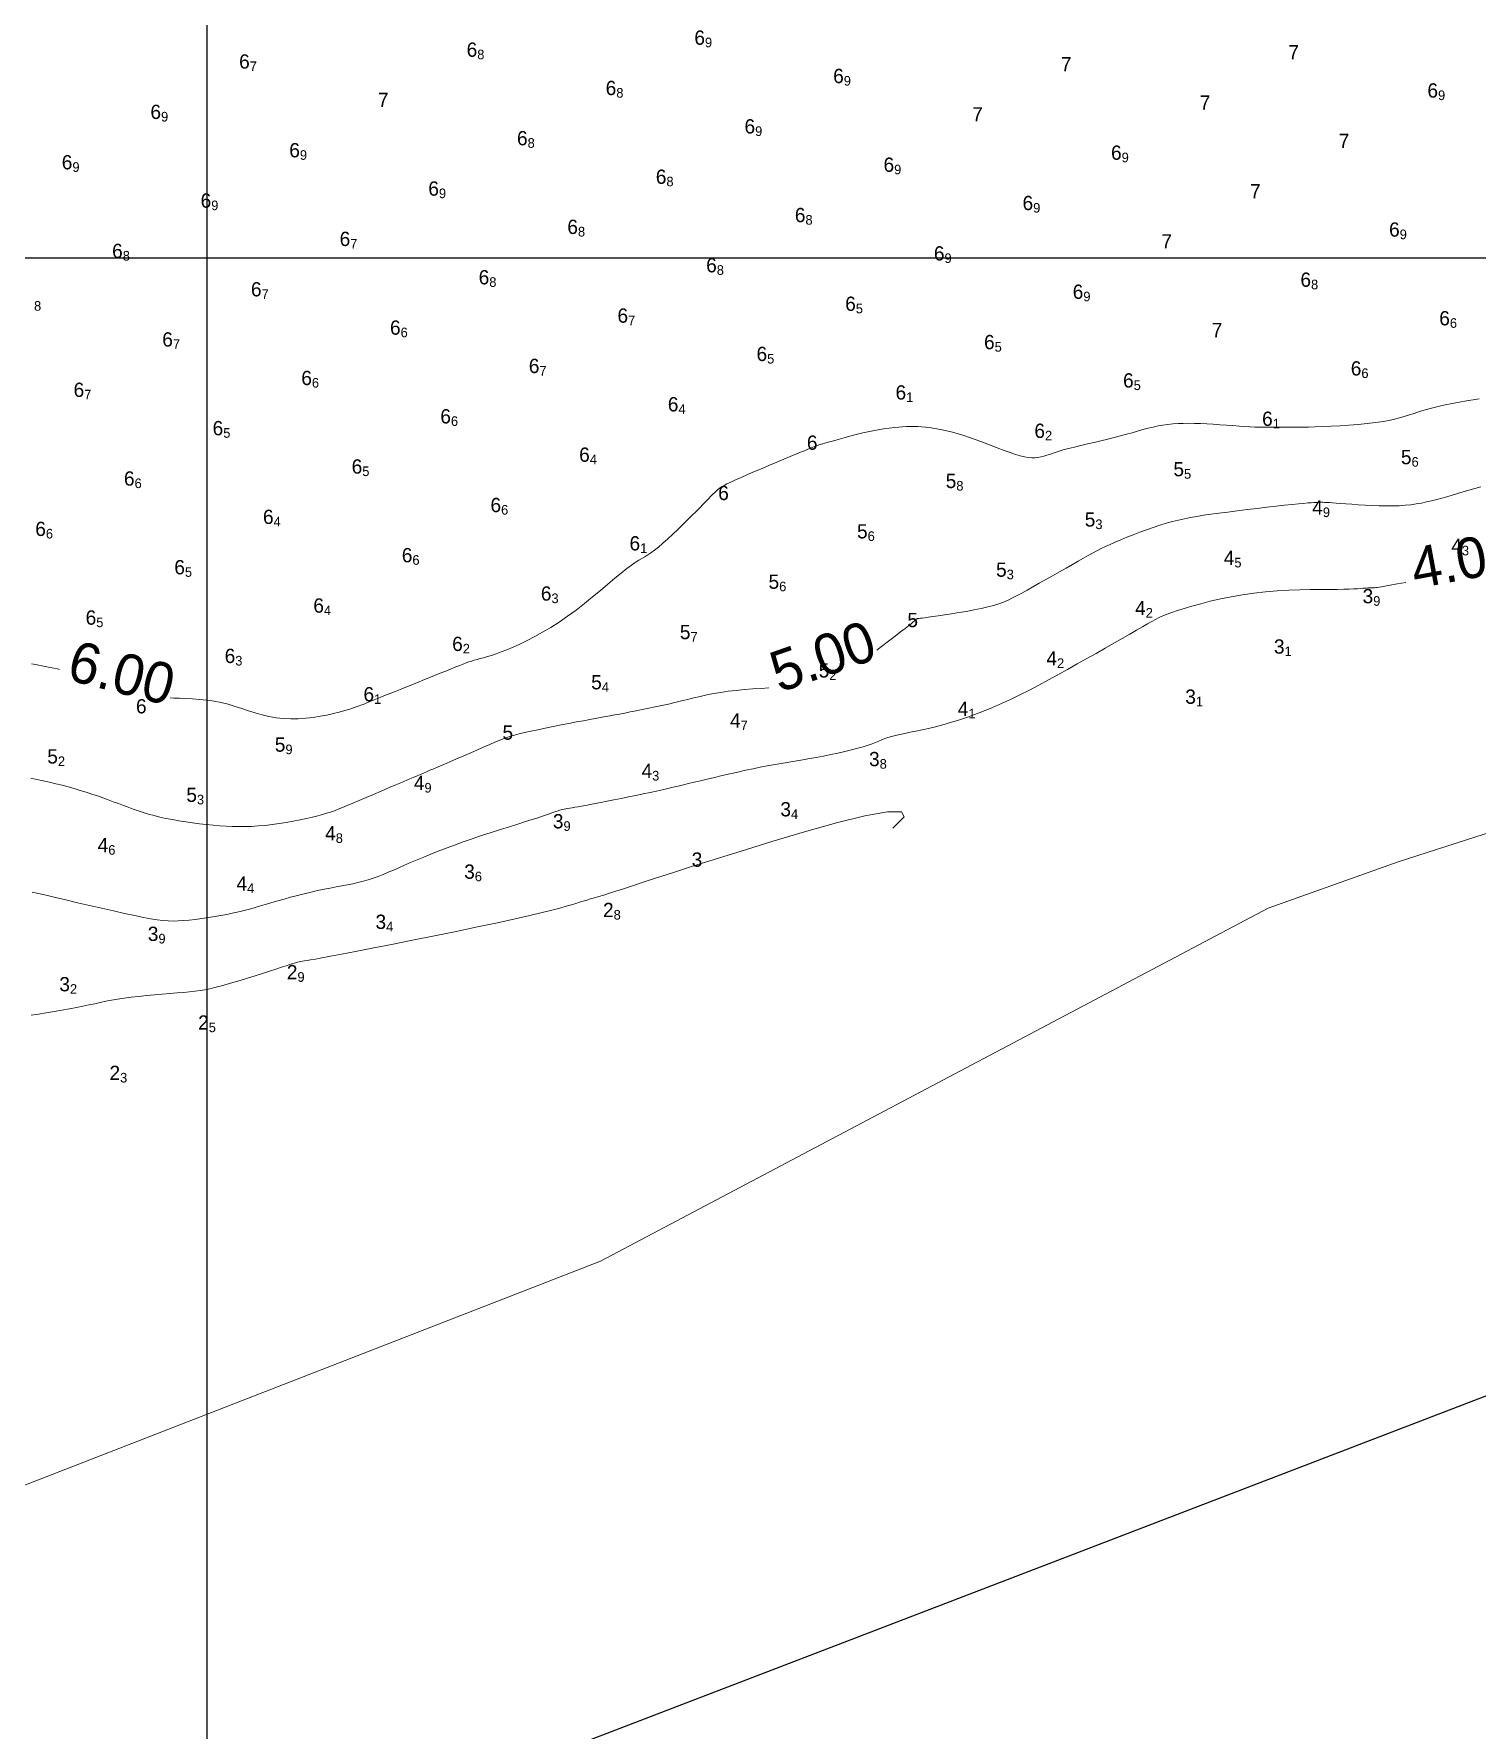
# Model space of a CAD drawing. Header units: millimetres. Extents: x 784883 to 785608, y 628235 to 628806.
# Drawn here: x 785091.5 to 785162.3, y 628327.8 to 628411 of the extents above; entities that cross this region are included whole.
import ezdxf
from ezdxf.enums import TextEntityAlignment as Align

# ---------------------------------------------------------------- set-up
doc = ezdxf.new("R2010")
doc.units = ezdxf.units.MM
for name, color, linetype in [('3_00', 92, 'Continuous'), ('4_00', 5, 'Continuous'), ('5_00', 252, 'Continuous'), ('6_00', 255, 'Continuous'), ('Projection_Grid', 7, 'Continuous'), ('Topo_Ricanau_2023_dg2', 7, 'Continuous')]:
    doc.layers.add(name, color=color, linetype=linetype)
doc.layers.add('Soundings', color=7, linetype='Continuous', true_color=0x000000)

msp = doc.modelspace()

# ---------------------------------------------------------------- linework, layer by layer
at = {"color": 240, "true_color": 0xed1f24}
msp.add_lwpolyline([(784920.923, 628393.089), (785176.533, 628491.18), (785223.928, 628367.673), (784968.319, 628269.583)], close=True, dxfattribs=at)
at = {"layer": '3_00', "color": 92, "linetype": 'Continuous', "lineweight": 0, "true_color": 0x00c000, "flags": 128}
msp.add_lwpolyline([(785133.638, 628372.033), (785134.187, 628372.583), (785134.056, 628372.831), (785133.373, 628372.83), (785132.267, 628372.631), (785130.866, 628372.288), (785129.301, 628371.852), (785127.699, 628371.376), (785126.189, 628370.911), (785124.875, 628370.5), (785123.76, 628370.147), (785122.823, 628369.847), (785122.043, 628369.594), (785121.397, 628369.383), (785120.865, 628369.207), (785120.424, 628369.061), (785120.054, 628368.94), (785119.734, 628368.838), (785119.457, 628368.752), (785119.214, 628368.679), (785118.998, 628368.616), (785118.803, 628368.56), (785118.622, 628368.508), (785118.446, 628368.457), (785118.27, 628368.403), (785118.084, 628368.345), (785117.873, 628368.279), (785117.619, 628368.202), (785117.305, 628368.114), (785116.914, 628368.01), (785116.429, 628367.888), (785115.831, 628367.746), (785115.104, 628367.582), (785114.24, 628367.394), (785113.267, 628367.188), (785112.223, 628366.971), (785111.146, 628366.751), (785110.075, 628366.534), (785109.046, 628366.329), (785108.099, 628366.142), (785107.271, 628365.98), (785106.591, 628365.849), (785106.05, 628365.747), (785105.628, 628365.669), (785105.309, 628365.612), (785105.073, 628365.571), (785104.902, 628365.543), (785104.778, 628365.523), (785104.683, 628365.507), (785104.598, 628365.492), (785104.516, 628365.475), (785104.429, 628365.454), (785104.329, 628365.427), (785104.208, 628365.391), (785104.059, 628365.345), (785103.875, 628365.286), (785103.647, 628365.213), (785103.372, 628365.123), (785103.056, 628365.02), (785102.712, 628364.909), (785102.349, 628364.793), (785101.98, 628364.676), (785101.614, 628364.562), (785101.262, 628364.455), (785100.936, 628364.36), (785100.644, 628364.279), (785100.378, 628364.212), (785100.131, 628364.155), (785099.893, 628364.109), (785099.655, 628364.07), (785099.408, 628364.036), (785099.143, 628364.006), (785098.851, 628363.977), (785098.525, 628363.948), (785098.172, 628363.918), (785097.798, 628363.886), (785097.414, 628363.853), (785097.026, 628363.818), (785096.644, 628363.78), (785096.275, 628363.739), (785095.928, 628363.695), (785095.609, 628363.647), (785095.313, 628363.596), (785095.032, 628363.541), (785094.758, 628363.484), (785094.485, 628363.424), (785094.204, 628363.362), (785093.908, 628363.299), (785093.59, 628363.234), (785093.244, 628363.168), (785092.876, 628363.102), (785092.495, 628363.037), (785092.11, 628362.975), (785091.729, 628362.916), (785091.361, 628362.861)], dxfattribs=at)
at = {"layer": '4_00', "color": 5, "linetype": 'Continuous', "lineweight": 0, "true_color": 0x1b0fee, "flags": 128}
msp.add_lwpolyline([(785158.795, 628384.087), (785158.371, 628384.008), (785158.024, 628383.944), (785157.776, 628383.899), (785157.605, 628383.868), (785157.487, 628383.849), (785157.401, 628383.837), (785157.326, 628383.829), (785157.259, 628383.824), (785157.196, 628383.821), (785157.135, 628383.819), (785157.074, 628383.817), (785157.011, 628383.815), (785156.945, 628383.812), (785156.872, 628383.808), (785156.79, 628383.802), (785156.694, 628383.794), (785156.575, 628383.785), (785156.429, 628383.776), (785156.247, 628383.766), (785156.024, 628383.757), (785155.752, 628383.75), (785155.425, 628383.744), (785155.039, 628383.74), (785154.6, 628383.736), (785154.117, 628383.729), (785153.599, 628383.717), (785153.054, 628383.696), (785152.491, 628383.663), (785151.919, 628383.617), (785151.347, 628383.555), (785150.783, 628383.474), (785150.234, 628383.378), (785149.706, 628383.271), (785149.205, 628383.156), (785148.737, 628383.038), (785148.308, 628382.921), (785147.926, 628382.809), (785147.594, 628382.705), (785147.318, 628382.612), (785147.085, 628382.527), (785146.884, 628382.445), (785146.701, 628382.361), (785146.523, 628382.269), (785146.335, 628382.166), (785146.125, 628382.045), (785145.879, 628381.902), (785145.588, 628381.734), (785145.254, 628381.542), (785144.882, 628381.33), (785144.479, 628381.101), (785144.051, 628380.858), (785143.604, 628380.605), (785143.144, 628380.346), (785142.676, 628380.083), (785142.206, 628379.819), (785141.735, 628379.558), (785141.265, 628379.3), (785140.797, 628379.049), (785140.332, 628378.805), (785139.871, 628378.571), (785139.415, 628378.349), (785138.965, 628378.141), (785138.522, 628377.948), (785138.088, 628377.77), (785137.664, 628377.608), (785137.25, 628377.46), (785136.849, 628377.326), (785136.462, 628377.206), (785136.089, 628377.099), (785135.731, 628377.005), (785135.391, 628376.923), (785135.069, 628376.851), (785134.766, 628376.788), (785134.483, 628376.732), (785134.22, 628376.68), (785133.98, 628376.631), (785133.762, 628376.582), (785133.567, 628376.532), (785133.395, 628376.479), (785133.24, 628376.424), (785133.093, 628376.365), (785132.945, 628376.303), (785132.789, 628376.238), (785132.616, 628376.17), (785132.419, 628376.099), (785132.188, 628376.026), (785131.919, 628375.95), (785131.616, 628375.872), (785131.288, 628375.794), (785130.942, 628375.717), (785130.587, 628375.642), (785130.23, 628375.57), (785129.88, 628375.503), (785129.544, 628375.441), (785129.228, 628375.385), (785128.929, 628375.335), (785128.64, 628375.287), (785128.355, 628375.24), (785128.068, 628375.192), (785127.773, 628375.141), (785127.464, 628375.084), (785127.136, 628375.02), (785126.783, 628374.948), (785126.411, 628374.869), (785126.028, 628374.785), (785125.641, 628374.697), (785125.257, 628374.609), (785124.883, 628374.522), (785124.527, 628374.437), (785124.196, 628374.358), (785123.895, 628374.285), (785123.619, 628374.218), (785123.36, 628374.155), (785123.109, 628374.094), (785122.86, 628374.035), (785122.605, 628373.976), (785122.335, 628373.914), (785122.044, 628373.85), (785121.725, 628373.781), (785121.384, 628373.708), (785121.029, 628373.634), (785120.667, 628373.56), (785120.307, 628373.487), (785119.956, 628373.417), (785119.622, 628373.351), (785119.312, 628373.29), (785119.033, 628373.236), (785118.785, 628373.189), (785118.564, 628373.148), (785118.369, 628373.112), (785118.196, 628373.081), (785118.044, 628373.054), (785117.91, 628373.03), (785117.791, 628373.009), (785117.686, 628372.99), (785117.592, 628372.972), (785117.507, 628372.956), (785117.43, 628372.94), (785117.358, 628372.923), (785117.29, 628372.906), (785117.223, 628372.886), (785117.155, 628372.865), (785117.084, 628372.841), (785117.004, 628372.812), (785116.908, 628372.778), (785116.789, 628372.735), (785116.64, 628372.684), (785116.456, 628372.621), (785116.228, 628372.546), (785115.951, 628372.456), (785115.62, 628372.351), (785115.243, 628372.233), (785114.829, 628372.103), (785114.388, 628371.963), (785113.93, 628371.817), (785113.466, 628371.665), (785113.004, 628371.511), (785112.556, 628371.356), (785112.128, 628371.203), (785111.722, 628371.051), (785111.337, 628370.902), (785110.971, 628370.757), (785110.625, 628370.615), (785110.296, 628370.477), (785109.984, 628370.344), (785109.689, 628370.216), (785109.407, 628370.094), (785109.139, 628369.977), (785108.88, 628369.868), (785108.628, 628369.765), (785108.382, 628369.669), (785108.138, 628369.581), (785107.895, 628369.501), (785107.649, 628369.429), (785107.398, 628369.365), (785107.142, 628369.307), (785106.879, 628369.254), (785106.607, 628369.203), (785106.327, 628369.151), (785106.037, 628369.097), (785105.736, 628369.038), (785105.422, 628368.973), (785105.097, 628368.899), (785104.764, 628368.817), (785104.429, 628368.732), (785104.097, 628368.643), (785103.774, 628368.554), (785103.465, 628368.466), (785103.176, 628368.382), (785102.911, 628368.304), (785102.675, 628368.234), (785102.462, 628368.17), (785102.265, 628368.112), (785102.074, 628368.058), (785101.884, 628368.007), (785101.685, 628367.957), (785101.472, 628367.907), (785101.235, 628367.857), (785100.969, 628367.804), (785100.68, 628367.751), (785100.374, 628367.698), (785100.059, 628367.648), (785099.741, 628367.601), (785099.428, 628367.559), (785099.126, 628367.524), (785098.843, 628367.497), (785098.583, 628367.479), (785098.337, 628367.473), (785098.091, 628367.479), (785097.835, 628367.499), (785097.554, 628367.533), (785097.238, 628367.584), (785096.872, 628367.653), (785096.446, 628367.741), (785095.952, 628367.848), (785095.405, 628367.97), (785094.823, 628368.102), (785094.228, 628368.239), (785093.638, 628368.377), (785093.074, 628368.509), (785092.555, 628368.632), (785092.101, 628368.739), (785091.726, 628368.827), (785091.419, 628368.896)], dxfattribs=at)
at = {"layer": '5_00', "color": 252, "linetype": 'Continuous', "lineweight": 0, "true_color": 0x8e919d, "flags": 128}
for points in [[(785162.479, 628388.778), (785162.177, 628388.689), (785161.887, 628388.603), (785161.606, 628388.519), (785161.335, 628388.438), (785161.071, 628388.36), (785160.814, 628388.286), (785160.561, 628388.216), (785160.313, 628388.149), (785160.067, 628388.087), (785159.82, 628388.029), (785159.57, 628387.978), (785159.313, 628387.933), (785159.048, 628387.895), (785158.77, 628387.865), (785158.477, 628387.844), (785158.167, 628387.832), (785157.837, 628387.831), (785157.494, 628387.838), (785157.147, 628387.852), (785156.801, 628387.871), (785156.466, 628387.893), (785156.149, 628387.916), (785155.859, 628387.939), (785155.601, 628387.959), (785155.383, 628387.975), (785155.202, 628387.988), (785155.05, 628387.998), (785154.924, 628388.004), (785154.818, 628388.009), (785154.727, 628388.011), (785154.644, 628388.011), (785154.565, 628388.011), (785154.484, 628388.01), (785154.393, 628388.007), (785154.285, 628388.002), (785154.152, 628387.993), (785153.987, 628387.98), (785153.782, 628387.961), (785153.529, 628387.936), (785153.221, 628387.904), (785152.853, 628387.864), (785152.436, 628387.818), (785151.982, 628387.766), (785151.504, 628387.711), (785151.018, 628387.653), (785150.534, 628387.594), (785150.068, 628387.536), (785149.631, 628387.48), (785149.235, 628387.427), (785148.874, 628387.375), (785148.543, 628387.323), (785148.232, 628387.268), (785147.935, 628387.209), (785147.644, 628387.143), (785147.352, 628387.068), (785147.051, 628386.983), (785146.737, 628386.886), (785146.411, 628386.778), (785146.081, 628386.663), (785145.75, 628386.543), (785145.426, 628386.42), (785145.113, 628386.297), (785144.817, 628386.176), (785144.544, 628386.06), (785144.296, 628385.949), (785144.069, 628385.843), (785143.855, 628385.739), (785143.647, 628385.632), (785143.438, 628385.52), (785143.219, 628385.399), (785142.985, 628385.268), (785142.727, 628385.122), (785142.441, 628384.96), (785142.132, 628384.785), (785141.808, 628384.602), (785141.476, 628384.414), (785141.144, 628384.227), (785140.819, 628384.043), (785140.51, 628383.869), (785140.225, 628383.708), (785139.967, 628383.564), (785139.731, 628383.435), (785139.509, 628383.32), (785139.291, 628383.216), (785139.069, 628383.122), (785138.834, 628383.036), (785138.577, 628382.956), (785138.29, 628382.88), (785137.966, 628382.805), (785137.615, 628382.734), (785137.248, 628382.665), (785136.877, 628382.601), (785136.514, 628382.543), (785136.171, 628382.49), (785135.859, 628382.444), (785135.591, 628382.406), (785135.375, 628382.376), (785135.207, 628382.353), (785135.081, 628382.337), (785134.991, 628382.325), (785134.928, 628382.318), (785134.888, 628382.313), (785134.863, 628382.31), (785134.846, 628382.307), (785134.832, 628382.304), (785134.82, 628382.3), (785134.808, 628382.295), (785134.797, 628382.288), (785134.786, 628382.281), (785134.776, 628382.272), (785134.765, 628382.261), (785134.753, 628382.249), (785134.739, 628382.234), (785134.716, 628382.212), (785134.679, 628382.178), (785134.619, 628382.127), (785134.53, 628382.054), (785134.405, 628381.954), (785134.236, 628381.821), (785134.018, 628381.652), (785133.745, 628381.442), (785133.429, 628381.202), (785133.083, 628380.94), (785132.843, 628380.76)], [(785127.557, 628378.909), (785127.182, 628378.887), (785126.769, 628378.86), (785126.356, 628378.827), (785125.951, 628378.788), (785125.561, 628378.743), (785125.193, 628378.69), (785124.845, 628378.63), (785124.513, 628378.564), (785124.192, 628378.494), (785123.88, 628378.42), (785123.571, 628378.345), (785123.262, 628378.269), (785122.949, 628378.193), (785122.629, 628378.119), (785122.305, 628378.046), (785121.981, 628377.976), (785121.66, 628377.909), (785121.345, 628377.845), (785121.042, 628377.785), (785120.753, 628377.729), (785120.482, 628377.677), (785120.231, 628377.63), (785119.994, 628377.586), (785119.764, 628377.544), (785119.534, 628377.502), (785119.296, 628377.458), (785119.042, 628377.411), (785118.766, 628377.36), (785118.459, 628377.302), (785118.117, 628377.238), (785117.748, 628377.167), (785117.362, 628377.092), (785116.972, 628377.014), (785116.586, 628376.936), (785116.217, 628376.86), (785115.874, 628376.786), (785115.569, 628376.718), (785115.309, 628376.655), (785115.085, 628376.596), (785114.887, 628376.538), (785114.703, 628376.476), (785114.52, 628376.409), (785114.329, 628376.332), (785114.117, 628376.242), (785113.872, 628376.137), (785113.587, 628376.013), (785113.27, 628375.876), (785112.932, 628375.73), (785112.585, 628375.58), (785112.24, 628375.431), (785111.91, 628375.289), (785111.606, 628375.157), (785111.338, 628375.043), (785111.116, 628374.947), (785110.93, 628374.868), (785110.768, 628374.799), (785110.617, 628374.735), (785110.463, 628374.67), (785110.295, 628374.598), (785110.1, 628374.515), (785109.864, 628374.415), (785109.58, 628374.293), (785109.255, 628374.154), (785108.902, 628374.003), (785108.533, 628373.845), (785108.16, 628373.685), (785107.795, 628373.529), (785107.452, 628373.383), (785107.142, 628373.251), (785106.873, 628373.137), (785106.64, 628373.04), (785106.432, 628372.956), (785106.24, 628372.884), (785106.053, 628372.819), (785105.862, 628372.759), (785105.656, 628372.7), (785105.425, 628372.641), (785105.162, 628372.577), (785104.871, 628372.511), (785104.556, 628372.444), (785104.224, 628372.379), (785103.88, 628372.317), (785103.531, 628372.26), (785103.182, 628372.21), (785102.839, 628372.169), (785102.506, 628372.138), (785102.182, 628372.118), (785101.865, 628372.107), (785101.552, 628372.105), (785101.24, 628372.111), (785100.928, 628372.125), (785100.612, 628372.146), (785100.29, 628372.173), (785099.96, 628372.206), (785099.625, 628372.245), (785099.288, 628372.288), (785098.952, 628372.337), (785098.62, 628372.391), (785098.296, 628372.449), (785097.982, 628372.512), (785097.682, 628372.579), (785097.398, 628372.65), (785097.128, 628372.724), (785096.869, 628372.803), (785096.619, 628372.884), (785096.375, 628372.968), (785096.133, 628373.055), (785095.892, 628373.144), (785095.648, 628373.235), (785095.398, 628373.328), (785095.143, 628373.422), (785094.882, 628373.516), (785094.615, 628373.61), (785094.342, 628373.703), (785094.063, 628373.794), (785093.777, 628373.884), (785093.484, 628373.971), (785093.185, 628374.054), (785092.881, 628374.134), (785092.573, 628374.21), (785092.264, 628374.283), (785091.955, 628374.352), (785091.647, 628374.417), (785091.344, 628374.479)]]:
    msp.add_lwpolyline(points, dxfattribs=at)
at = {"layer": '6_00', "color": 18, "linetype": 'Continuous', "lineweight": 0, "true_color": 0x000000, "flags": 128}
for points in [[(785162.405, 628393.09), (785162.105, 628393.038), (785161.778, 628392.981), (785161.432, 628392.92), (785161.078, 628392.855), (785160.725, 628392.785), (785160.381, 628392.71), (785160.055, 628392.631), (785159.755, 628392.548), (785159.473, 628392.461), (785159.203, 628392.373), (785158.934, 628392.286), (785158.658, 628392.201), (785158.367, 628392.12), (785158.051, 628392.045), (785157.702, 628391.978), (785157.315, 628391.919), (785156.896, 628391.869), (785156.458, 628391.827), (785156.011, 628391.792), (785155.566, 628391.763), (785155.133, 628391.741), (785154.724, 628391.723), (785154.35, 628391.71), (785154.019, 628391.701), (785153.729, 628391.696), (785153.474, 628391.692), (785153.25, 628391.691), (785153.051, 628391.691), (785152.873, 628391.691), (785152.71, 628391.692), (785152.558, 628391.692), (785152.411, 628391.691), (785152.266, 628391.69), (785152.117, 628391.689), (785151.96, 628391.689), (785151.791, 628391.691), (785151.605, 628391.696), (785151.398, 628391.703), (785151.165, 628391.715), (785150.905, 628391.731), (785150.62, 628391.751), (785150.316, 628391.773), (785150, 628391.796), (785149.677, 628391.819), (785149.353, 628391.84), (785149.034, 628391.858), (785148.725, 628391.873), (785148.431, 628391.883), (785148.151, 628391.886), (785147.883, 628391.884), (785147.625, 628391.874), (785147.374, 628391.857), (785147.128, 628391.832), (785146.886, 628391.798), (785146.644, 628391.756), (785146.4, 628391.704), (785146.153, 628391.643), (785145.901, 628391.576), (785145.642, 628391.503), (785145.374, 628391.426), (785145.095, 628391.346), (785144.804, 628391.265), (785144.498, 628391.184), (785144.177, 628391.104), (785143.846, 628391.025), (785143.511, 628390.948), (785143.177, 628390.872), (785142.852, 628390.798), (785142.541, 628390.724), (785142.251, 628390.652), (785141.987, 628390.58), (785141.753, 628390.51), (785141.547, 628390.442), (785141.363, 628390.379), (785141.197, 628390.323), (785141.043, 628390.274), (785140.896, 628390.235), (785140.751, 628390.207), (785140.603, 628390.193), (785140.447, 628390.194), (785140.279, 628390.21), (785140.093, 628390.243), (785139.886, 628390.294), (785139.653, 628390.363), (785139.389, 628390.45), (785139.091, 628390.558), (785138.753, 628390.686), (785138.372, 628390.834), (785137.953, 628390.994), (785137.498, 628391.158), (785137.013, 628391.317), (785136.503, 628391.461), (785135.972, 628391.583), (785135.424, 628391.673), (785134.865, 628391.722), (785134.299, 628391.724), (785133.736, 628391.685), (785133.185, 628391.615), (785132.656, 628391.522), (785132.16, 628391.414), (785131.704, 628391.301), (785131.3, 628391.191), (785130.957, 628391.094), (785130.682, 628391.016), (785130.467, 628390.956), (785130.303, 628390.91), (785130.178, 628390.875), (785130.084, 628390.848), (785130.009, 628390.825), (785129.943, 628390.804), (785129.876, 628390.78), (785129.799, 628390.75), (785129.707, 628390.713), (785129.595, 628390.668), (785129.46, 628390.612), (785129.297, 628390.544), (785129.103, 628390.463), (785128.873, 628390.366), (785128.604, 628390.253), (785128.294, 628390.123), (785127.952, 628389.98), (785127.591, 628389.828), (785127.222, 628389.673), (785126.857, 628389.518), (785126.51, 628389.37), (785126.191, 628389.232), (785125.913, 628389.109), (785125.684, 628389.005), (785125.5, 628388.917), (785125.354, 628388.841), (785125.236, 628388.772), (785125.14, 628388.708), (785125.057, 628388.644), (785124.979, 628388.575), (785124.899, 628388.498), (785124.81, 628388.409), (785124.709, 628388.306), (785124.595, 628388.19), (785124.467, 628388.059), (785124.323, 628387.911), (785124.162, 628387.747), (785123.982, 628387.566), (785123.782, 628387.365), (785123.563, 628387.147), (785123.328, 628386.917), (785123.085, 628386.68), (785122.838, 628386.446), (785122.594, 628386.219), (785122.36, 628386.008), (785122.141, 628385.818), (785121.943, 628385.658), (785121.769, 628385.531), (785121.614, 628385.429), (785121.469, 628385.342), (785121.325, 628385.26), (785121.173, 628385.171), (785121.004, 628385.065), (785120.809, 628384.931), (785120.58, 628384.76), (785120.31, 628384.543), (785120.003, 628384.287), (785119.663, 628384.001), (785119.298, 628383.692), (785118.911, 628383.371), (785118.509, 628383.047), (785118.098, 628382.727), (785117.682, 628382.422), (785117.268, 628382.139), (785116.859, 628381.879), (785116.459, 628381.641), (785116.07, 628381.426), (785115.697, 628381.232), (785115.343, 628381.06), (785115.011, 628380.91), (785114.705, 628380.781), (785114.427, 628380.672), (785114.176, 628380.581), (785113.949, 628380.505), (785113.745, 628380.443), (785113.56, 628380.39), (785113.392, 628380.345), (785113.239, 628380.304), (785113.099, 628380.265), (785112.967, 628380.226), (785112.838, 628380.184), (785112.705, 628380.136), (785112.559, 628380.081), (785112.393, 628380.015), (785112.2, 628379.938), (785111.973, 628379.845), (785111.704, 628379.736), (785111.39, 628379.609), (785111.039, 628379.468), (785110.666, 628379.318), (785110.284, 628379.164), (785109.907, 628379.013), (785109.547, 628378.869), (785109.218, 628378.737), (785108.933, 628378.622), (785108.703, 628378.53), (785108.52, 628378.456), (785108.374, 628378.397), (785108.257, 628378.35), (785108.157, 628378.309), (785108.065, 628378.271), (785107.97, 628378.232), (785107.863, 628378.188), (785107.735, 628378.136), (785107.585, 628378.077), (785107.411, 628378.011), (785107.215, 628377.941), (785106.995, 628377.868), (785106.751, 628377.794), (785106.484, 628377.721), (785106.193, 628377.649), (785105.879, 628377.581), (785105.546, 628377.519), (785105.197, 628377.466), (785104.837, 628377.426), (785104.471, 628377.4), (785104.104, 628377.393), (785103.739, 628377.406), (785103.381, 628377.442), (785103.034, 628377.504), (785102.695, 628377.586), (785102.362, 628377.683), (785102.033, 628377.79), (785101.704, 628377.899), (785101.373, 628378.006), (785101.036, 628378.105), (785100.692, 628378.19), (785100.338, 628378.256), (785099.981, 628378.306), (785099.626, 628378.342), (785099.279, 628378.368), (785098.949, 628378.386), (785098.641, 628378.4), (785098.361, 628378.414), (785098.181, 628378.425)], [(785092.757, 628379.818), (785092.663, 628379.839), (785092.307, 628379.913), (785091.972, 628379.98), (785091.664, 628380.041), (785091.39, 628380.098)]]:
    msp.add_lwpolyline(points, dxfattribs=at)
at = {"layer": 'Projection_Grid', "color": 18, "linetype": 'Continuous', "true_color": 0x000000}
for p, q in [((785100, 628260.44), (785100, 628779.603)), ((784909.625, 628400), (785582.477, 628400))]:
    msp.add_line(p, q, dxfattribs=at)
at = {"layer": 'Topo_Ricanau_2023_dg2', "color": 18, "linetype": 'Continuous', "lineweight": 20, "true_color": 0x000000}
for p, q in [((785171.18, 628374.48), (785158.42, 628370.38)), ((785158.42, 628370.38), (785152.05, 628368.1)), ((785152.05, 628368.1), (785119.29, 628350.79)), ((785119.29, 628350.79), (785087.33, 628338.37))]:
    msp.add_line(p, q, dxfattribs=at)

# ---------------------------------------------------------------- texts
at = {"layer": '4_00', "color": 5, "true_color": 0x1b0fee}
msp.add_text('4.00', height=2, rotation=10.512, dxfattribs=at).set_placement((785159.262, 628383.767))
at = {"layer": '5_00', "color": 252, "true_color": 0x8e919d}
msp.add_text('5.00', height=2, rotation=19.295, dxfattribs=at).set_placement((785128.067, 628378.664))
at = {"layer": '6_00', "color": 18, "true_color": 0x000000}
msp.add_text('6.00', height=2, rotation=345.589, dxfattribs=at).set_placement((785093.045, 628379.331))
at = {"layer": 'Soundings', "color": 18, "true_color": 0x000000}
for s, p in [('6', (785124.42, 628410.8, 6.89)), ('6', (785102.09, 628409.63, 6.72)), ('6', (785113.25, 628410.21, 6.8)), ('7', (785142.4, 628409.5, 6.97)), ('7', (785153.56, 628410.09, 6.97)), ('6', (785131.23, 628408.92, 6.92)), ('7', (785108.9, 628407.75, 6.95)), ('6', (785120.07, 628408.33, 6.84)), ('6', (785160.38, 628408.21, 6.91)), ('6', (785097.74, 628407.16, 6.92)), ('7', (785138.05, 628407.04, 6.95)), ('7', (785149.21, 628407.62, 6.99)), ('6', (785126.88, 628406.45, 6.86)), ('6', (785104.55, 628405.28, 6.9)), ('6', (785115.72, 628405.87, 6.82)), ('7', (785156.03, 628405.74, 6.95)), ('6', (785093.39, 628404.69, 6.94)), ('6', (785133.7, 628404.57, 6.89)), ('6', (785144.86, 628405.16, 6.86)), ('6', (785122.53, 628403.98, 6.82)), ('6', (785100.2, 628402.81, 6.91)), ('6', (785111.37, 628403.4, 6.86)), ('7', (785151.68, 628403.27, 6.98)), ('6', (785129.35, 628402.1, 6.84)), ('6', (785140.52, 628402.69, 6.93)), ('6', (785118.19, 628401.52, 6.79)), ('6', (785158.5, 628401.39, 6.9)), ('6', (785095.86, 628400.34, 6.83)), ('6', (785107.02, 628400.93, 6.74)), ('7', (785147.33, 628400.81, 6.98)), ('6', (785125, 628399.64, 6.77)), ('6', (785136.17, 628400.22, 6.85)), ('6', (785113.84, 628399.05, 6.77)), ('6', (785154.15, 628398.93, 6.8)), ('6', (785102.67, 628398.46, 6.7)), ('6', (785131.82, 628397.75, 6.52)), ('6', (785142.98, 628398.34, 6.94)), ('6', (785120.65, 628397.17, 6.72)), ('6', (785160.96, 628397.04, 6.64)), ('6', (785109.49, 628396.58, 6.58)), ('7', (785149.8, 628396.46, 6.99)), ('6', (785098.32, 628396, 6.66)), ('6', (785127.47, 628395.29, 6.46)), ('6', (785138.63, 628395.87, 6.51)), ('6', (785116.3, 628394.7, 6.72)), ('6', (785156.62, 628394.58, 6.59)), ('6', (785105.14, 628394.11, 6.57)), ('6', (785145.45, 628393.99, 6.48)), ('6', (785093.97, 628393.53, 6.67)), ('6', (785123.12, 628392.82, 6.37)), ('6', (785134.29, 628393.4, 6.09)), ('6', (785111.96, 628392.23, 6.55)), ('6', (785152.27, 628392.11, 6.11)), ('6', (785100.79, 628391.65, 6.5)), ('6', (785141.1, 628391.52, 6.19)), ('6', (785118.77, 628390.35, 6.43)), ('6', (785129.94, 628390.94, 6.01)), ('6', (785107.61, 628389.77, 6.53)), ('5', (785147.92, 628389.64, 5.5)), ('5', (785159.08, 628390.23, 5.64)), ('6', (785096.44, 628389.18, 6.61)), ('5', (785136.75, 628389.06, 5.75)), ('6', (785114.42, 628387.88, 6.63)), ('6', (785125.59, 628388.47, 5.96)), ('6', (785103.26, 628387.3, 6.43)), ('6', (785092.09, 628386.71, 6.56)), ('5', (785132.4, 628386.59, 5.57)), ('6', (785110.07, 628385.42, 6.57)), ('6', (785121.24, 628386, 6.07)), ('6', (785098.91, 628384.83, 6.46)), ('5', (785128.06, 628384.12, 5.64)), ('6', (785105.73, 628382.95, 6.41)), ('6', (785116.89, 628383.54, 6.27)), ('6', (785094.56, 628382.36, 6.5)), ('5', (785123.71, 628381.65, 5.65)), ('6', (785101.38, 628380.48, 6.29)), ('6', (785112.54, 628381.07, 6.22)), ('6', (785097.03, 628378.01, 5.95)), ('6', (785108.19, 628378.6, 6.06)), ('5', (785103.84, 628376.13, 5.91))]:
    msp.add_text(s, height=0.7, dxfattribs=at).set_placement(p, align=Align.MIDDLE_RIGHT)
for s, p in [('9', (785124.42, 628410.8, 6.89)), ('8', (785113.25, 628410.21, 6.8)), ('7', (785102.09, 628409.63, 6.72)), ('9', (785131.23, 628408.92, 6.92)), ('8', (785120.07, 628408.33, 6.84)), ('9', (785160.38, 628408.21, 6.91)), ('9', (785097.74, 628407.16, 6.92)), ('9', (785126.88, 628406.45, 6.86)), ('8', (785115.72, 628405.87, 6.82)), ('9', (785104.55, 628405.28, 6.9)), ('9', (785144.86, 628405.16, 6.86)), ('9', (785093.39, 628404.69, 6.94)), ('8', (785122.53, 628403.98, 6.82)), ('9', (785133.7, 628404.57, 6.89)), ('9', (785111.37, 628403.4, 6.86)), ('9', (785100.2, 628402.81, 6.91)), ('9', (785140.52, 628402.69, 6.93)), ('8', (785118.19, 628401.52, 6.79)), ('8', (785129.35, 628402.1, 6.84)), ('7', (785107.02, 628400.93, 6.74)), ('9', (785158.5, 628401.39, 6.9)), ('8', (785095.86, 628400.34, 6.83)), ('9', (785136.17, 628400.22, 6.85)), ('8', (785113.84, 628399.05, 6.77)), ('8', (785125, 628399.64, 6.77)), ('7', (785102.67, 628398.46, 6.7)), ('9', (785142.98, 628398.34, 6.94)), ('8', (785154.15, 628398.93, 6.8)), ('8', (785091.51, 628397.88, 6.81)), ('5', (785131.82, 628397.75, 6.52)), ('6', (785109.49, 628396.58, 6.58)), ('7', (785120.65, 628397.17, 6.72)), ('6', (785160.96, 628397.04, 6.64)), ('7', (785098.32, 628396, 6.66)), ('5', (785138.63, 628395.87, 6.51)), ('5', (785127.47, 628395.29, 6.46)), ('6', (785105.14, 628394.11, 6.57)), ('7', (785116.3, 628394.7, 6.72)), ('5', (785145.45, 628393.99, 6.48)), ('6', (785156.62, 628394.58, 6.59)), ('7', (785093.97, 628393.53, 6.67)), ('1', (785134.29, 628393.4, 6.09)), ('4', (785123.12, 628392.82, 6.37)), ('5', (785100.79, 628391.65, 6.5)), ('6', (785111.96, 628392.23, 6.55)), ('2', (785141.1, 628391.52, 6.19)), ('1', (785152.27, 628392.11, 6.11)), ('4', (785118.77, 628390.35, 6.43)), ('6', (785159.08, 628390.23, 5.64)), ('6', (785096.44, 628389.18, 6.61)), ('5', (785107.61, 628389.77, 6.53)), ('8', (785136.75, 628389.06, 5.75)), ('5', (785147.92, 628389.64, 5.5)), ('4', (785103.26, 628387.3, 6.43)), ('6', (785114.42, 628387.88, 6.63)), ('6', (785092.09, 628386.71, 6.56)), ('6', (785132.4, 628386.59, 5.57)), ('1', (785121.24, 628386, 6.07)), ('5', (785098.91, 628384.83, 6.46)), ('6', (785110.07, 628385.42, 6.57)), ('6', (785128.06, 628384.12, 5.64)), ('3', (785116.89, 628383.54, 6.27)), ('5', (785094.56, 628382.36, 6.5)), ('4', (785105.73, 628382.95, 6.41)), ('7', (785123.71, 628381.65, 5.65)), ('2', (785112.54, 628381.07, 6.22)), ('3', (785101.38, 628380.48, 6.29)), ('1', (785108.19, 628378.6, 6.06)), ('9', (785103.84, 628376.13, 5.91))]:
    msp.add_text(s, height=0.472, dxfattribs=at).set_placement(p, align=Align.TOP_LEFT)
at = {"layer": 'Soundings', "color": 252, "true_color": 0x8e919d}
for p in [(785143.57, 628387.17, 5.32), (785139.22, 628384.71, 5.32), (785130.52, 628379.77, 5.17), (785119.36, 628379.19, 5.41), (785115.01, 628376.72, 5.02), (785092.68, 628375.55, 5.22), (785099.5, 628373.67, 5.34)]:
    msp.add_text('5', height=0.7, dxfattribs=at).set_placement(p, align=Align.MIDDLE_RIGHT)
at = {"layer": 'Soundings', "color": 214, "true_color": 0x8c1b96}
for s, p in [('4', (785154.73, 628387.76, 4.93)), ('4', (785150.39, 628385.29, 4.51)), ('5', (785134.87, 628382.24, 4.99)), ('4', (785126.17, 628377.31, 4.65)), ('4', (785110.66, 628374.25, 4.89)), ('4', (785095.15, 628371.2, 4.6)), ('4', (785106.31, 628371.78, 4.76))]:
    msp.add_text(s, height=0.7, dxfattribs=at).set_placement(p, align=Align.MIDDLE_RIGHT)
for s, p in [('9', (785154.73, 628387.76, 4.93)), ('5', (785150.39, 628385.29, 4.51)), ('7', (785126.17, 628377.31, 4.65)), ('9', (785110.66, 628374.25, 4.89)), ('8', (785106.31, 628371.78, 4.76)), ('6', (785095.15, 628371.2, 4.6))]:
    msp.add_text(s, height=0.472, dxfattribs=at).set_placement(p, align=Align.TOP_LEFT)
at = {"layer": 'Soundings', "color": 252, "true_color": 0x8e919d}
for s, p in [('3', (785143.57, 628387.17, 5.32)), ('3', (785139.22, 628384.71, 5.32)), ('4', (785119.36, 628379.19, 5.41)), ('2', (785130.52, 628379.77, 5.17)), ('2', (785092.68, 628375.55, 5.22)), ('3', (785099.5, 628373.67, 5.34))]:
    msp.add_text(s, height=0.472, dxfattribs=at).set_placement(p, align=Align.TOP_LEFT)
at = {"layer": 'Soundings', "color": 5, "true_color": 0x1b0fee}
for p in [(785161.55, 628385.88, 4.33), (785146.04, 628382.83, 4.15), (785141.69, 628380.36, 4.15), (785137.34, 628377.89, 4.14), (785121.83, 628374.84, 4.27), (785101.96, 628369.32, 4.39)]:
    msp.add_text('4', height=0.7, dxfattribs=at).set_placement(p, align=Align.MIDDLE_RIGHT)
for s, p in [('3', (785161.55, 628385.88, 4.33)), ('2', (785146.04, 628382.83, 4.15)), ('2', (785141.69, 628380.36, 4.15)), ('1', (785137.34, 628377.89, 4.14)), ('3', (785121.83, 628374.84, 4.27)), ('4', (785101.96, 628369.32, 4.39))]:
    msp.add_text(s, height=0.472, dxfattribs=at).set_placement(p, align=Align.TOP_LEFT)
at = {"layer": 'Soundings', "color": 92, "true_color": 0x00c000}
for s, p in [('3', (785157.2, 628383.41, 3.9)), ('3', (785152.85, 628380.94, 3.06)), ('3', (785148.5, 628378.48, 3.13)), ('3', (785132.99, 628375.42, 3.8)), ('3', (785128.64, 628372.96, 3.36)), ('3', (785117.48, 628372.37, 3.86)), ('3', (785124.29, 628370.49, 3.02)), ('3', (785113.13, 628369.9, 3.56)), ('2', (785119.94, 628368.02, 2.83)), ('3', (785108.78, 628367.44, 3.41)), ('3', (785097.61, 628366.85, 3.89)), ('2', (785104.43, 628364.97, 2.85)), ('3', (785093.27, 628364.38, 3.24)), ('2', (785100.08, 628362.5, 2.54)), ('2', (785095.73, 628360.03, 2.32))]:
    msp.add_text(s, height=0.7, dxfattribs=at).set_placement(p, align=Align.MIDDLE_RIGHT)
for s, p in [('9', (785157.2, 628383.41, 3.9)), ('1', (785152.85, 628380.94, 3.06)), ('1', (785148.5, 628378.48, 3.13)), ('8', (785132.99, 628375.42, 3.8)), ('9', (785117.48, 628372.37, 3.86)), ('4', (785128.64, 628372.96, 3.36)), ('6', (785113.13, 628369.9, 3.56)), ('4', (785108.78, 628367.44, 3.41)), ('8', (785119.94, 628368.02, 2.83)), ('9', (785097.61, 628366.85, 3.89)), ('9', (785104.43, 628364.97, 2.85)), ('2', (785093.27, 628364.38, 3.24)), ('5', (785100.08, 628362.5, 2.54)), ('3', (785095.73, 628360.03, 2.32))]:
    msp.add_text(s, height=0.472, dxfattribs=at).set_placement(p, align=Align.TOP_LEFT)

doc.saveas('drawing.dxf')
